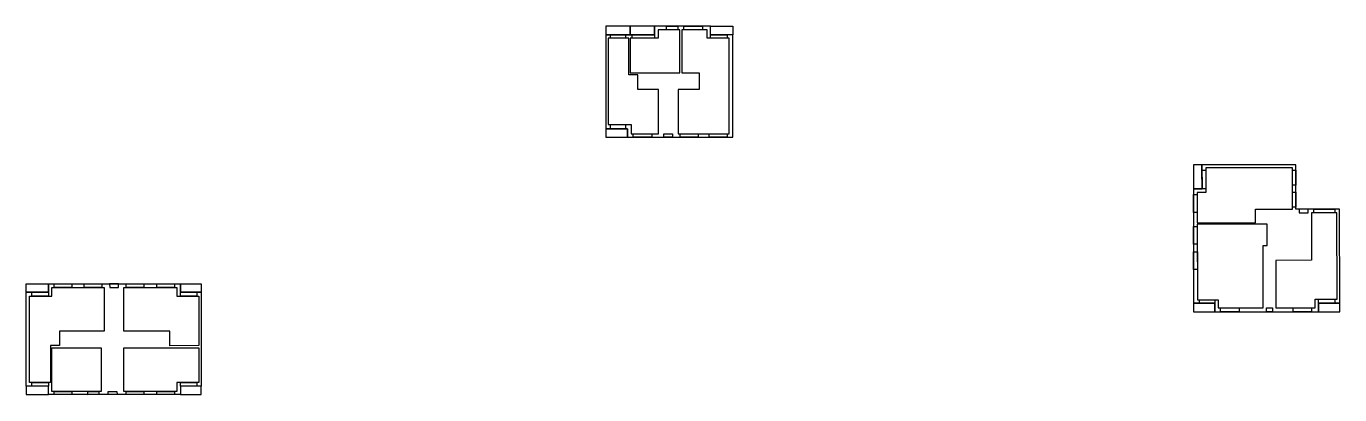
# Model space of a CAD drawing. Header units: millimetres. Extents: x 2059 to 2236, y 1517 to 1567.
import ezdxf

# ---------------------------------------------------------------- set-up
doc = ezdxf.new("R2010")
doc.units = ezdxf.units.MM

msp = doc.modelspace()

# ---------------------------------------------------------------- linework, layer by layer
for points in [[(2136.83, 1552.94), (2139.77, 1552.94), (2139.77, 1551.79), (2153.96, 1551.79), (2153.96, 1565.61), (2150.95, 1565.61), (2150.95, 1566.75), (2143.42, 1566.75), (2143.42, 1565.61), (2136.83, 1565.6), (2136.83, 1552.94)], [(2136.83, 1565.6), (2140.1, 1565.61), (2140.1, 1566.75), (2136.83, 1566.75)], [(2137.44, 1565.15), (2137.44, 1565.6), (2139.47, 1565.6), (2139.47, 1565.15)], [(2140.1, 1565.61), (2143.42, 1565.61), (2143.42, 1566.75), (2140.1, 1566.75)], [(2146.83, 1560.46), (2146.83, 1566.29), (2143.88, 1566.29), (2143.88, 1565.15), (2140.1, 1565.15), (2140.1, 1560.46)], [(2140.4, 1565.15), (2140.4, 1565.6), (2143.42, 1565.61), (2143.42, 1565.15)], [(2145.03, 1566.29), (2145.03, 1566.75), (2146.53, 1566.75), (2146.53, 1566.29)], [(2146.58, 1552.25), (2153.5, 1552.25), (2153.5, 1565.15), (2150.49, 1565.15), (2150.49, 1566.29), (2147.07, 1566.29), (2147.07, 1560.46), (2149.44, 1560.46), (2149.44, 1558.24), (2146.58, 1558.24)], [(2147.37, 1566.29), (2147.37, 1566.75), (2149.87, 1566.75), (2149.87, 1566.29)], [(2150.95, 1565.61), (2150.95, 1566.75), (2153.96, 1566.75), (2153.96, 1565.61)], [(2150.95, 1565.61), (2153.2, 1565.61), (2153.2, 1565.15), (2150.95, 1565.15)], [(2137.14, 1553.5), (2140.23, 1553.5), (2140.23, 1552.25), (2143.92, 1552.25), (2143.92, 1558.24), (2141.13, 1558.24), (2141.13, 1560.2), (2139.92, 1560.2), (2139.92, 1565.15), (2137.14, 1565.15)], [(2136.83, 1551.79), (2139.77, 1551.79), (2139.77, 1552.94), (2136.83, 1552.94)], [(2137.44, 1552.94), (2137.44, 1553.5), (2139.47, 1553.5), (2139.47, 1552.94)], [(2140.53, 1551.79), (2140.53, 1552.25), (2143.03, 1552.25), (2143.03, 1551.79)], [(2144.65, 1552.25), (2145.85, 1552.25), (2145.85, 1551.79), (2144.65, 1551.79)], [(2146.88, 1551.79), (2146.88, 1552.25), (2149.28, 1552.25), (2149.28, 1551.79)], [(2150.8, 1552.25), (2153.2, 1552.25), (2153.2, 1551.79), (2150.8, 1551.79)], [(2217.3, 1544.81), (2217.29, 1548.08), (2216.14, 1548.08), (2216.15, 1544.81)], [(2235.87, 1542.07), (2229.96, 1542.07), (2229.96, 1548.08), (2217.29, 1548.08), (2217.3, 1544.81), (2216.15, 1544.81), (2216.16, 1529.4), (2219.03, 1529.4), (2219.03, 1528.25), (2233.04, 1528.25), (2233.04, 1529.4), (2235.88, 1529.4)], [(2229.49, 1542.07), (2229.49, 1547.64), (2217.83, 1547.64), (2217.83, 1544.35), (2216.66, 1544.35), (2216.66, 1540.26), (2224.51, 1540.26), (2224.51, 1542.07)], [(2217.29, 1547.34), (2217.83, 1547.34), (2217.83, 1544.81), (2217.3, 1544.81)], [(2229.49, 1545.34), (2229.49, 1547.34), (2229.96, 1547.34), (2229.96, 1545.34)], [(2229.49, 1544.37), (2229.96, 1544.37), (2229.96, 1542.37), (2229.49, 1542.37)], [(2216.15, 1541.65), (2216.15, 1544.05), (2216.66, 1544.05), (2216.66, 1541.65)], [(2235.51, 1541.59), (2232.07, 1541.59), (2232.08, 1535.19), (2227.25, 1535.18), (2227.25, 1528.76), (2232.58, 1528.76), (2232.58, 1529.94), (2235.52, 1529.94)], [(2230.42, 1541.59), (2231.62, 1541.59), (2231.62, 1542.07), (2230.42, 1542.07)], [(2232.37, 1542.07), (2235.21, 1542.07), (2235.21, 1541.59), (2232.37, 1541.59)], [(2216.15, 1539.75), (2216.66, 1539.75), (2216.66, 1537.35), (2216.15, 1537.35)], [(2216.66, 1540.05), (2216.67, 1529.84), (2219.49, 1529.85), (2219.49, 1528.76), (2225.53, 1528.76), (2225.53, 1537.17), (2226.09, 1537.17), (2226.09, 1540.06), (2216.66, 1540.05)], [(2216.15, 1536.35), (2216.67, 1536.35), (2216.67, 1533.95), (2216.15, 1533.95)], [(2061.6, 1532.03), (2061.6, 1530.88), (2058.61, 1530.88), (2058.61, 1532.03)], [(2062.37, 1532.03), (2064.77, 1532.03), (2064.77, 1531.51), (2062.37, 1531.51)], [(2066.43, 1532.03), (2068.83, 1532.03), (2068.83, 1531.51), (2066.43, 1531.51)], [(2069.87, 1531.51), (2071.07, 1531.52), (2071.06, 1532.03), (2069.86, 1532.03)], [(2072.1, 1531.52), (2072.1, 1532.03), (2074.5, 1532.03), (2074.5, 1531.52)], [(2076.21, 1531.52), (2076.21, 1532.03), (2078.61, 1532.03), (2078.61, 1531.52)], [(2079.44, 1532.03), (2082.23, 1532.03), (2082.23, 1530.88), (2079.44, 1530.88)], [(2059.05, 1530.34), (2062.07, 1530.34), (2062.07, 1531.51), (2069.13, 1531.51), (2069.13, 1525.64), (2063.08, 1525.64), (2063.08, 1523.68), (2061.86, 1523.68), (2061.86, 1518.69), (2059.05, 1518.69)], [(2059.35, 1530.88), (2061.6, 1530.88), (2061.6, 1530.34), (2059.35, 1530.34)], [(2071.8, 1531.52), (2078.91, 1531.52), (2078.91, 1530.34), (2081.92, 1530.34), (2081.92, 1523.68), (2077.97, 1523.67), (2077.97, 1525.64), (2071.8, 1525.64)], [(2079.44, 1530.88), (2081.62, 1530.88), (2081.62, 1530.34), (2079.44, 1530.34)], [(2233.04, 1529.4), (2233.04, 1529.94), (2235.22, 1529.94), (2235.22, 1529.4)], [(2219.03, 1528.25), (2219.03, 1529.4), (2216.16, 1529.4), (2216.16, 1528.25)], [(2216.97, 1529.84), (2219.03, 1529.84), (2219.03, 1529.4), (2216.97, 1529.4)], [(2219.79, 1528.25), (2219.79, 1528.76), (2222.29, 1528.76), (2222.29, 1528.25)], [(2225.99, 1528.76), (2226.79, 1528.76), (2226.79, 1528.25), (2225.99, 1528.25)], [(2229.58, 1528.76), (2232.08, 1528.76), (2232.08, 1528.25), (2229.58, 1528.25)], [(2235.88, 1528.25), (2235.88, 1529.4), (2233.04, 1529.4), (2233.04, 1528.25)], [(2068.7, 1523.37), (2068.7, 1517.5), (2062.07, 1517.5), (2062.07, 1523.37)], [(2081.92, 1523.37), (2081.92, 1518.69), (2078.91, 1518.69), (2078.91, 1517.5), (2071.8, 1517.5), (2071.8, 1523.37)], [(2058.61, 1518.22), (2058.61, 1517.07), (2061.6, 1517.07), (2061.6, 1518.22), (2058.61, 1518.22)], [(2059.35, 1518.22), (2059.35, 1518.69), (2061.6, 1518.69), (2061.6, 1518.22)], [(2062.38, 1517.07), (2062.37, 1517.5), (2064.77, 1517.5), (2064.78, 1517.07)], [(2066.9, 1517.5), (2068.4, 1517.5), (2068.41, 1517.07), (2066.91, 1517.06)], [(2069.65, 1517.5), (2070.85, 1517.51), (2070.86, 1517.07), (2069.66, 1517.07)], [(2072.1, 1517.07), (2072.1, 1517.5), (2074.5, 1517.5), (2074.5, 1517.07)], [(2076.21, 1517.5), (2078.61, 1517.5), (2078.61, 1517.07), (2076.21, 1517.07)], [(2079.44, 1518.22), (2079.44, 1518.69), (2081.62, 1518.69), (2081.62, 1518.22)], [(2079.44, 1518.22), (2079.44, 1517.07), (2082.23, 1517.07), (2082.23, 1518.22)]]:
    msp.add_lwpolyline(points, close=True)
msp.add_lwpolyline([(2082.23, 1518.22), (2079.44, 1518.22), (2079.44, 1517.07), (2061.6, 1517.07), (2061.6, 1518.22), (2058.61, 1518.22), (2058.61, 1530.88), (2058.61, 1530.88), (2061.6, 1530.88), (2061.6, 1532.03), (2079.44, 1532.03), (2079.44, 1530.88), (2082.23, 1530.88), (2082.23, 1518.22)])

doc.saveas('drawing.dxf')
